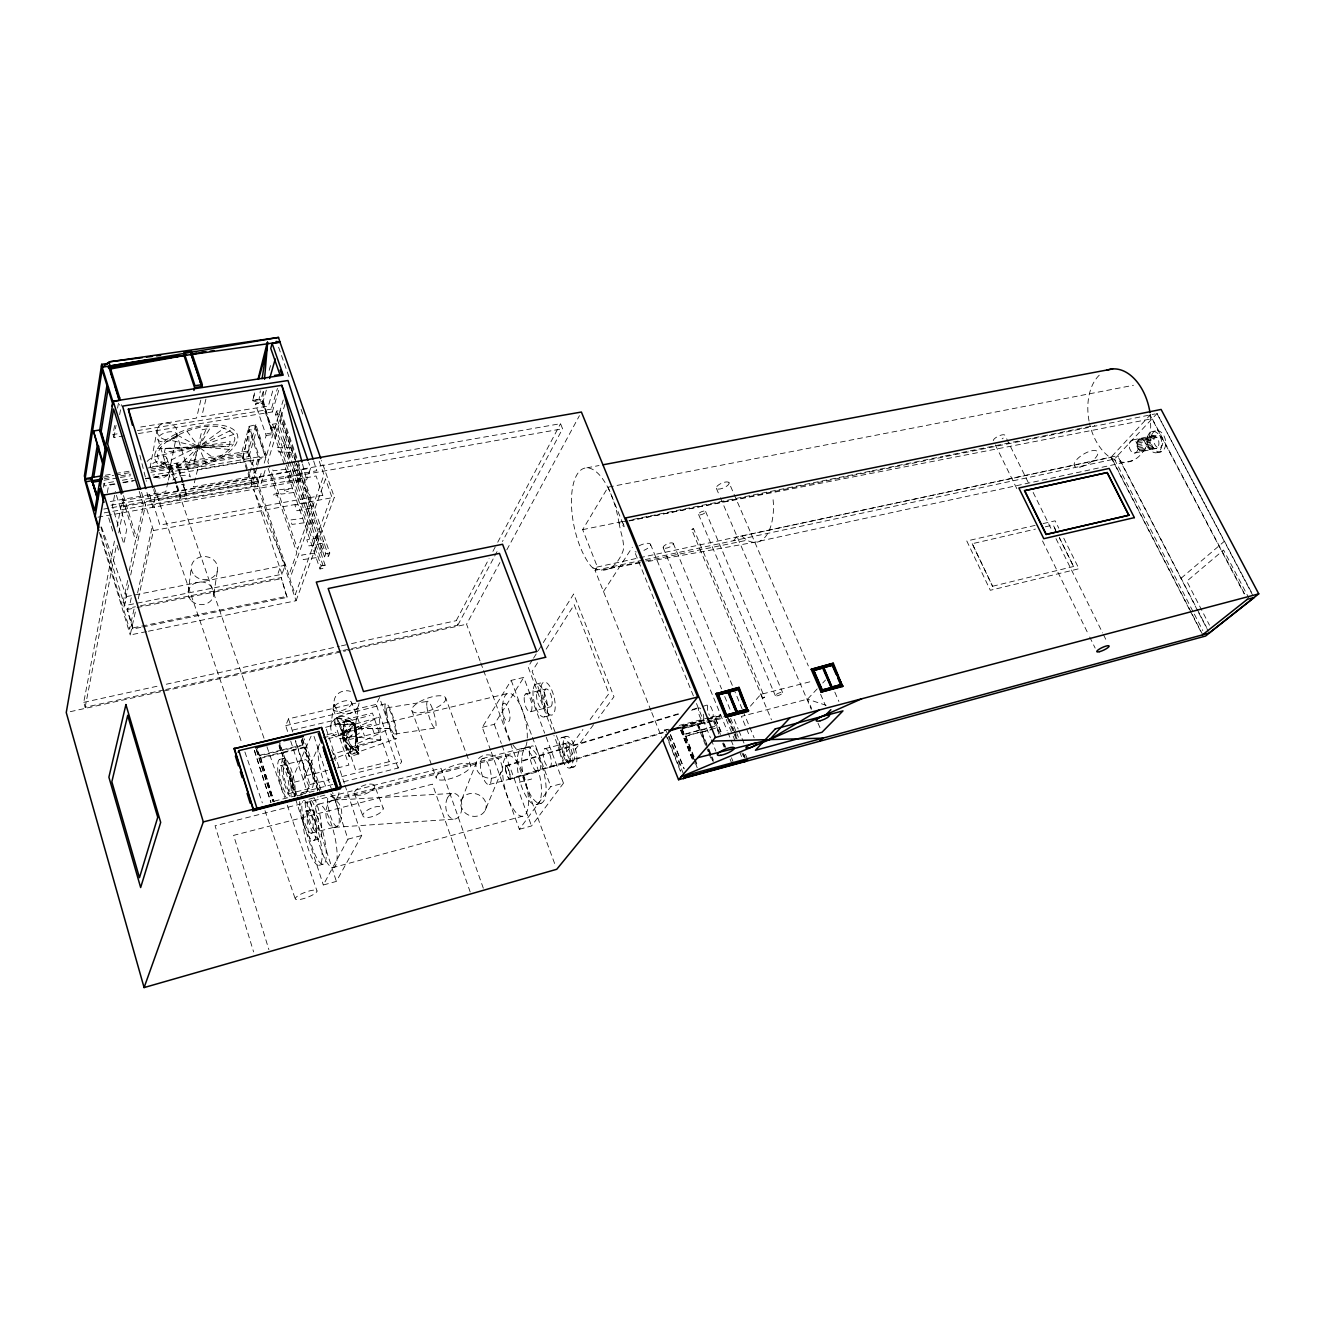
<?xml version="1.0" encoding="UTF-8"?>
<svg xmlns="http://www.w3.org/2000/svg" width="1325" height="1325" viewBox="0 0 1325 1325"><rect width="100%" height="100%" fill="white"/><g stroke="black" fill="none" stroke-linecap="round" stroke-linejoin="round"><path stroke-width="0.75" stroke-dasharray="5 3.75" d="M762.687 698.159L691.716 529.636L692.495 528.907L693.604 528.824L764.575 697.265L762.687 698.159L764.575 697.265M258.392 461.68L259.12 459.245L265.894 457.523L256.586 430.045L249.199 429.847L242.872 458.185L249.05 456.214L248.752 427.478M389.732 728.634L356.243 728.601L355.183 744.683L389.732 728.634L356.243 728.601L355.199 724.096L353.046 722.34L336.003 717.024L386.353 703.558M263.46 391.538L262.416 403.843L252.628 400.713L254.582 392.929M188.133 592.59L191.313 567.332M330.753 726.829L334.066 701.339M333.95 706.772L334.264 704.337M266.325 390.179L262.416 403.843L259.12 398.957L260.329 390.858M1136.784 443.328L1139.301 438.641L1143.773 440.215A6.625 4.356 78 0 1 1144.187 450.55C1139.964 453.647 1136.254 447.105 1136.784 443.328L1149.967 440.546L1152.502 435.859L1156.99 437.432A6.592 4.389 78 0 1 1157.387 447.734C1153.181 450.831 1149.421 444.339 1149.967 440.546M213.855 593.931L217.681 568.806M355.001 728.336A12.157 11.213 1.3 0 0 337.444 717.57A12.157 11.213 1.3 0 0 336.169 736.932A12.157 11.213 1.3 0 0 355.001 728.336L359.025 702.946M346.786 724.328L343.39 725.139L350.926 747.25L349.27 756.724L345.179 741.122L353.046 722.34L358.86 753.908L341.817 734.828L343.39 725.139L353.046 722.34L355.199 724.096L358.86 753.908L349.27 756.724L341.817 734.828L353.046 722.34L337.063 718.017A18.567 2.932 74.3 0 0 335.308 724.56L355.199 724.096L379.497 717.073L380.441 740.112L333.088 754.008M103.333 487.335L104.012 483.377L114.182 481.638M124.103 435.859L113.95 437.498L113.039 434.534L114.795 424.364M117.594 408.1L118.654 402.005L119.598 405.036M113.95 437.498L116.07 425.325M119.647 414.708L121.42 404.638M107.325 492.602L108.7 484.801L114.795 483.757M114.563 495.202L112.459 506.713L123.805 543.995L126.786 529.023L115.258 491.376M163.72 689.961L85.164 707.285L83.74 702.333L114.414 541.064M117.097 526.952L122.082 500.751L560.525 423.669L562.578 428.77L502.457 541.494M157.393 428.704L150.139 467.145A9.838 8.215 10.3 0 1 163.72 462.508A9.838 8.215 10.3 0 1 167.629 474.93A9.838 8.215 10.3 0 1 152.706 475.261M85.164 707.285L116.434 545.039M118.77 532.865L123.854 506.498L122.082 500.751M169.053 472.379L176.904 434.186A10.153 8.381 11.2 0 0 164.449 423.188A10.153 8.381 11.2 0 0 160.06 437.051A10.153 8.381 11.2 0 0 176.904 434.186M129.254 570.678L135.548 540.517L121.85 495.914M127.68 580.466L122.331 606.038L100.534 533.478M128.591 584.987L123.507 609.02L129.585 629.209L134.471 607.082M130.695 574.967L145.485 504.891M281.977 574.272L253.588 489.389L285.123 565.262L281.977 574.272L124.55 605.674L126.471 596.598L100.717 524.932M140.881 627.354L132.864 628.994L127.018 609.583L127.266 608.39L135.382 606.767M130.198 602.709L131.291 597.641M165.228 448.546L164.366 452.487L230.268 441.507L228.943 446.459L165.228 448.546L233.316 444.107L234.923 438.939L233.929 434.302C216.074 418.236 187.289 429.118 169.087 439.9A39.965 18.202 -16.3 0 0 157.543 455.949L158.901 460.537L162.793 464.164L168.938 466.648L176.871 467.791A39.965 18.202 -16.3 0 0 205.789 463.17C216.24 459.146 227.088 453.846 233.316 444.107M153.601 489.554L155.439 495.434L152.888 507.21L148.88 491.211M137.585 593.004L152.243 526.605M146.396 631.628L130.214 634.973L136.028 608.854M138.264 598.817L153.468 530.547L141.212 491.194M242.872 458.185L249.199 429.847L259.12 459.245M132.864 628.994L127.266 608.39M167.944 482.085L165.757 491.79L109.611 501.645M168.374 480.147L169.699 474.333L145.303 478.524M200.804 400.1L196.547 418.087L137.27 427.561M179.538 499.459L180.101 497.107L176.358 485.381M205.922 399.14L201.682 416.712L268.346 406.063L273.43 388.606M193.781 463.899L202.129 429.681L209.913 428.422L187.637 464.694L193.781 463.899L198.634 446.773L207.23 426.617M180.101 497.107L186.792 495.914L183.943 484.188M263.112 391.67L260.909 399.405L252.628 400.713L254.814 392.846M266.408 455.866L255.824 424.696L249.067 426.385L241.846 452.107L247.775 469.878M250.955 486.755L251.651 484.42L242.376 456.678L242.823 455.055L151.216 470.657M269.157 370.354L271.36 362.603M255.824 424.696L247.841 452.637L149.94 469.249M249.05 456.214L256.586 430.045M138.313 433.573L272.321 411.959L271.343 409.11L277.438 388.407M257.1 467.162L252.462 482.764L251.651 480.362L253.969 472.545M256.272 464.727L258.59 456.91L152.822 475.013M272.321 411.959L278.995 389.418M265.398 438.045L266.159 435.527L255.443 404.125L262.648 401.309L319.987 568.972L323.946 568.177L325.105 565.129L276.445 423.586L272.553 424.215L271.559 427.561L275.434 426.932L276.445 423.586M257.679 465.207L259.418 459.344L258.59 456.91M275.55 414.477L276.561 411.065L280.486 410.419L329.776 553.005L328.567 556.136L324.575 556.914L275.55 414.477L279.459 413.847L280.486 410.419M148.417 631.213L296.055 600.738L257.431 485.596L261.969 470.524M264.222 463.104L283.268 399.968M285.024 404.059L281.43 415.901L297.413 462.177M265.083 470.425L259.683 488.163L288.9 575.166L296.833 552.84L268.197 468.388M283.368 443.709L286.415 433.971M284.246 446.243L287.293 436.521M287.823 456.645L290.904 446.989M288.701 459.195L291.782 449.556M292.543 470.375L294.415 464.628M293.421 472.942L296.568 463.386L328.567 556.136M296.833 482.88L300.013 473.389M297.727 485.463L300.908 475.99M97.934 517.181L306.655 479.766L310.63 468.139L308.609 462.359M301.62 496.809L304.849 487.385M302.514 499.392L305.744 490.002M278.118 573.261L279.857 568.226M142.868 626.94L287.028 597.376L281.215 577.567L137.403 606.37M306.439 510.821L309.719 501.496M307.334 513.438L310.613 504.129M311.077 524.269L314.389 515.027M311.971 526.903L315.3 517.678M287.028 597.376L281.215 577.567M315.731 537.817L319.093 528.658M316.625 540.451L320.004 531.308M296.055 600.738L334.364 497.289L321.462 460.487M319.954 550.107L323.35 541.014M356.243 728.601A22.144 6.393 84.5 0 1 355.812 749.056L354.686 752.103L358.86 753.842L345.179 741.122A18.567 2.932 74.3 0 0 338.355 720.187L337.063 718.017M320.865 552.757L324.277 543.697M319.987 568.972L321.147 565.908L272.553 424.215M324.575 556.914L325.768 553.8L276.561 411.065M279.26 744.998L280.635 750.894L259.418 756.012L257.497 748.327M260.462 757.618L274.01 801.84L260.462 757.618L281.695 752.501L295.657 795.762L281.695 752.501M461.878 799.24L477.083 760.732M287.591 731.483L285.703 725.669L288.486 718.862L355.763 703.144M301.52 739.665L302.878 745.544L281.877 750.596L279.972 742.977M302.348 794.702L296.601 796.159L282.954 752.202L303.972 747.134L318.05 790.114M485.149 810.42A12.919 11.296 20.3 0 0 472.114 793.36A12.919 11.296 20.3 0 0 463.203 810.817A12.919 11.296 20.3 0 0 485.149 810.42L501.082 772.26A13.333 11.461 20.6 0 0 487.583 754.836A13.333 11.461 20.6 0 0 478.507 772.541A13.333 11.461 20.6 0 0 501.082 772.26M350.926 747.25L345.179 741.122L353.129 722.556L338.355 720.187L345.179 741.122A22.144 6.393 84.5 0 0 354.686 752.103L345.179 741.122L343.39 725.139M317.702 790.826L303.972 747.134M294.862 796.855L290.44 783.141L311.077 736.187M319.64 743.954L303.342 779.928L290.44 783.141M332.707 784.499L306.953 790.975L309.918 784.549L295.475 740.311M320.882 789.816L304.038 738.472M398.08 768.053L376.151 704.403L379.513 697.596L401.624 761.61L398.08 768.053L342.612 781.998M343.026 650.442L457.854 625.135L456.214 620.68L489.057 558.653M492.917 551.349L496.776 544.062M497.736 542.24L560.525 423.669M457.854 625.135L493.728 557.858M494.689 556.053L498.581 548.765M344.98 785.261L361.725 835.512L336.368 881.407L323.3 885.001L347.978 839.156L332.592 792.565M480.047 660.893L466.566 624.224L499.922 562.562M506.796 549.875L579.423 415.669M650.973 710.598L595.058 570.363L597.31 566.769L582.669 529.636L608.076 487.169L1133.438 385.277M490.614 750.265L482.267 727.293L511.202 680.371L523.756 677.406L544.691 733.189M532.451 659.933L528.112 666.872L553.237 733.503M533.544 658.194L542.223 644.298M543.3 642.575L573.692 593.964L613.972 696.735L598.353 718.067M482.267 727.293L494.308 724.328L523.756 677.406M537.536 662.798L532.137 671.328L563.97 755.631L582.917 729.495M546.165 649.134L574.222 604.73L608.97 693.555L588.83 721.33M603.504 591.53L632.34 547.258M593.55 724.626L564.732 763.978L553.949 735.408M491.31 752.169L519.35 829.301L550.786 786.57L563.473 783.191L545.42 735.11M733.669 540.666L736.269 537.105L1110.565 457.456M519.35 829.301L531.524 825.972L563.473 783.191M682.16 729.164L684.379 734.646L682.16 729.164L697.927 724.576L700.147 730.058L684.379 734.646M693.621 757.569L685.638 735.922L700.908 731.913L705.562 743.342M698.308 724.957L700.544 730.423L698.308 724.957L705.877 722.986M685.124 736.518L700.908 731.913M707.484 747.515L701.289 732.294L716.957 727.723L718.763 734M714.639 719.061L713.943 719.872L719.276 733.404M707.765 722.506L713.96 720.419M720.436 734.431L714.291 719.458L715.947 718.713M709.985 727.955L716.196 725.868M750.43 706.126L760.765 694.399L812.391 681.166M1251.297 592.043L1157.007 413.533L1117.538 455.717L1197.85 611.123M817.21 688.868L807.521 699.169L741.387 716.394L749.983 737.098M822.742 682.988L825.508 680.04M972.235 543.714L992.558 586.263L972.235 543.714L1035.454 529.089M645.275 559.597L1114.375 459.096L1117.803 455.668L1196.227 607.43M1055.876 530.431L1053.193 525.015L1055.71 530.58M176.871 467.791L198.634 446.773L224.455 427.859M1059.453 537.635L1073.581 566.603L1059.288 537.784M1181.138 578.213L1224.449 541.229M328.186 738.803L341.817 734.828L355.199 724.096L358.777 753.693L355.812 749.056M264.387 454.193L265.58 453.432M230.384 430.526L162.793 464.164M338.455 735.64L379.497 717.073M330.223 760.418L351.837 751.54M233.929 434.302L198.634 446.773L157.543 455.949M353.228 753.793L396.192 738.688M509.877 779.332L663.179 732.824M682.839 726.862L712.32 717.935M509.512 778.785A6.642 1.507 73.8 0 0 508.469 769.543A6.642 1.507 73.8 0 0 505.57 768.898A6.642 1.507 73.8 0 0 509.512 778.785L665.2 731.582M682.938 726.216L702.648 720.237M505.786 765.602L680.719 713.016M692.511 709.471L700.378 707.103M702.333 706.507L708.229 704.734M506.183 766.032L679.742 713.827M691.567 710.283L699.467 707.898M326.877 734.895L335.937 732.278M325.536 727.342L348.906 720.618M623.429 523.739L624.207 526.77L618.874 522.514A54.375 22.392 78.5 0 0 577.253 474.184A54.375 22.392 78.5 0 0 591.331 566.537L592.904 567.994L637.59 558.173M252.628 400.713L259.12 398.957M332.774 867.66A32.578 8.53 76.5 0 0 330.124 820.539A32.578 8.53 76.5 0 0 314.737 819.546A32.578 8.53 76.5 0 0 332.774 867.66L522.199 816.299A31.121 10.865 76 0 0 521.835 770.686A31.121 10.865 76 0 0 502.589 770.984A31.121 10.865 76 0 0 522.199 816.299M536.542 804.507L541.147 803.265M319.209 865.258L323.333 864.148M347.978 839.156L361.725 835.512M701.289 732.294L712.651 729.313M569.998 767.97L574.04 766.893M519.35 782.23L531.673 779.001M313.859 840.332L319.292 838.891M335.308 724.56L369.923 715.55M549.693 767.308L572.88 761.262M489.223 784.499L538.43 771.647M684.876 734.05L700.147 730.058M701.058 729.81L712.403 726.845M700.544 730.423L708.097 728.452M311.541 833.16L337.494 826.369M679.212 725.404L708.643 717.802M710.598 717.289L720.402 714.755M668.413 729.164L664.487 730.191L666.707 735.739M682.127 725.62L725.239 714.457M668.082 729.578L664.156 730.588L665.481 728.965L667.701 734.514M681.795 726.034L705.298 719.939M707.268 719.425L722.937 715.368M680.056 728.187L704.917 721.744M706.705 721.115L724.858 716.56M682.822 727.955L710.051 720.883M681.646 728.899L706.391 722.39M707.533 722.175L721.479 718.548M336.003 798.346L522.232 750.878M318.729 804.159L508.568 755.697M544.757 748.691L567.945 742.762M305.893 811.066L310.033 810.006M308.874 799.19L318.199 796.822M320.054 796.358L325.652 794.934M561.866 737.462L565.924 736.435M482.432 758.529L531.656 746.008M521.835 748.757L526.456 747.582M302.001 792.665L307.45 791.307M274.308 801.128L295.657 795.762M314.207 791.091L296.916 795.447L282.954 752.202M309.918 784.549L329.859 779.564M341.817 776.582L401.624 761.61M287.674 793.99L311.789 787.928M327.755 770.372L306.622 775.605L294.928 739.731M337.362 767.987L348.889 765.121L333.883 720.353L291.848 730.29M544.525 716.842L552.243 714.937M530.431 711.757L550.587 706.805M992.558 586.263L1073.747 566.454M279.658 759.407L283.616 758.447M280.867 765.602L304.998 759.705M525.694 693.902L545.867 689.05M260.164 758.364L281.38 753.246M282.639 752.948L303.64 747.88M535.847 684.147L543.565 682.292M323.168 737.76L507.409 693.555M259.7 755.267L280.933 750.149M282.192 749.851L303.193 744.799M285.703 725.669L376.151 704.403M1045.309 526.82L1053.193 525.015M1035.057 525.396L966.786 540.981L990.305 590.287L1078.947 568.723L1063.379 537.403M1043.09 523.574L1055.131 520.824L1058.791 528.195M165.741 689.513L341.005 650.89M70.275 711.674L345.858 650.857M347.879 650.409L466.566 624.224M83.74 702.333L158.238 686.002M166.288 684.23L339.432 646.269M341.452 645.838L349.502 644.066M351.523 643.619L456.214 620.68M1157.338 452.57L1161.147 451.742M1132.544 460.653L753.942 542.339L648.107 561.452M1137.86 448.264L1151.044 445.465M1138.738 449.606L1151.905 446.807M1139.782 450.632L1152.965 447.817M639.611 557.742L1117.803 455.668M1140.924 451.262L1157.387 447.734M1134.448 453.1A6.642 4.356 78 0 0 1137.016 443.196A6.642 4.356 78 0 0 1129.397 443.328A6.642 4.356 78 0 0 1134.448 453.1L1159.093 447.833A6.592 4.389 78 0 0 1161.71 437.995A6.592 4.389 78 0 0 1154.025 438.144A6.592 4.389 78 0 0 1159.093 447.833M595.058 570.363L643.271 560.028M1136.867 445.018L1150.034 442.235M1137.231 446.707L1150.398 443.908M1132.759 439.983L1157.437 434.815M1138.324 439.32L1154.787 435.809M1142.73 439.204L1155.947 436.422M1137.546 440.38L1150.729 437.598M1143.773 440.215L1156.99 437.432M1137.032 441.755L1150.216 438.973M1151.557 431.702L1155.383 430.907M133.129 627.835L287.442 596.217M592.904 567.994L600.275 570.28L643.834 561.386M645.855 560.972L747.068 540.219A52.321 25.158 78.6 0 0 773.518 504.908L772.823 496.345M582.669 529.636L623.164 521.404M633.284 519.35L870.161 471.187M872.181 470.773L878.26 469.53M880.28 469.116L943.052 456.363M945.073 455.949L951.151 454.707M953.172 454.293L1024.026 439.883M1026.047 439.469L1032.125 438.244M1034.146 437.83L1094.897 425.474M629.11 520.99L1155.118 413.913M1157.007 413.533L1252.937 595.737M127.018 609.583L135.117 607.96M137.137 607.546L280.801 578.743M321.147 565.908L325.105 565.129M126.471 596.598L285.123 565.262M325.768 553.8L329.776 553.005M322.157 543.333L308.891 545.917L306.804 539.822L320.07 537.271M626.99 520.94L618.874 522.514L621.011 532.352A29.647 9.888 67.4 0 1 623.214 550.422A74.067 35.792 77.5 0 1 600.275 570.28M629.027 520.543L1150.415 419.015L1150.001 414.957L1244.208 593.898M586.859 467.824L599.049 465.539M310.083 508.303L296.866 510.754L294.928 505.107L308.145 502.672M153.468 530.547L334.364 497.289M288.916 489.339L284.792 490.084L284.113 492.155L288.237 491.426M278.051 493.463L273.993 494.192L273.347 496.246L277.389 495.5M609.434 568.442L639.958 562.926M300.228 479.683L287.045 482.035L285.405 477.248L298.572 474.913M111.035 505.173L251.651 480.362M256.818 479.451L257.812 479.286M103.748 509.082L109.809 508.005M111.83 507.657L258.607 481.687L254.003 467.973M123.854 506.498L562.578 428.77M251.651 484.42L258.127 483.261L247.328 451.179M104.261 512.841L257.431 485.596M155.439 495.434L310.63 468.139M122.314 480.246L132.483 478.507M122.927 482.366L135.133 480.263M114.96 484.172L104.791 485.911L104.012 483.377M123.092 482.764L133.262 481.025M145.468 478.921L259.418 459.344M105.288 475.244L113.437 473.87M115.474 473.522L129.734 471.104M148.085 467.99L248.305 451.013L253.373 466.085M103.549 477.132L113.635 475.427M115.639 475.079L131.788 472.329M104.393 478.623L112.526 477.232M120.674 475.841L130.86 474.118M104.112 480.246L118.339 477.828M120.376 477.48L130.546 475.741M150.868 472.28L242.376 456.678M266.656 433.805L272.37 432.844M266.159 435.527L272.884 434.401L260.909 399.405M271.526 430.377L263.609 401.856L255.443 404.125L262.648 401.309L271.526 430.377L272.553 430.211M113.039 434.534L117.097 433.888M137.386 430.625L271.343 409.11M387.049 707.832L427.362 701.405M394.933 734.017L435.461 727.988M314.572 553.171L301.719 555.043L303.243 559.548L316.112 557.659M304.17 522.795L291.997 524.418L290.49 519.98L302.663 518.373M293.802 492.502L281.016 494.126L279.525 489.753L292.312 488.13M285.836 469.265L273.099 470.789L271.608 466.45M334.645 827.33L454.723 819.098M332.972 800.217L452.902 793.41M157.393 448.562L228.943 446.459M290.821 452.421L278.548 451.924L276.958 447.254L289.231 447.784M229.242 449.44L198.634 446.773L169.087 439.9M341.817 734.828L380.441 740.112M826.187 705.331L807.521 699.169L811.529 708.362M177.302 435.031L198.634 446.773L215.014 459.295M741.934 536.178L747.068 540.219M345.179 741.122L358.86 753.908M691.716 529.636L693.604 528.824M186.875 431.023L198.634 446.773L205.789 463.17M1249.276 598.817L1223.571 550.041L1186.786 581.211L1209.493 625.201M1244.473 593.815L1150.249 414.907L1111.195 457.075L1191.44 612.812M1197.171 609.252L1206.611 627.52M1198.794 612.945L1208.234 631.23M1114.375 459.096L1193.394 612.316M1194.338 614.138L1202.802 630.567M1192.384 614.651L1202.769 634.808M1110.93 457.125L1189.287 609.218M1190.231 611.057L1200.616 631.213M1006.669 438.807L1028.597 483.178M1033.152 492.42L1051.437 529.387M1055.992 538.629L1102.599 632.903M1103.51 634.758L1107.153 642.145M995.307 444.869L1017.087 489.207M1042.51 540.931L1088.802 635.155M1089.697 637.01L1095.146 648.091M817.972 723.086L820.374 728.601M834.816 692.114L838.891 701.488M729.081 482.78A6.94 2.534 -23.4 0 1 720.32 488.908A6.94 2.534 -23.4 0 1 718.697 484.834A6.94 2.534 -23.4 0 1 729.081 482.78L808.349 665.962M820.606 694.3L825.508 705.629M716.328 488.263L719.574 495.815M720.386 497.703L811.331 709.422M705.596 511.467L782.628 692.577M698.573 514.481L775.34 695.691M760.765 694.399L771.465 719.806M673.266 543.416L732.725 686.35M733.52 688.255L742.248 709.223M743.043 711.128L754.14 737.81M663.179 547.738L721.562 688.868M724.709 696.503L730.241 709.852M734.183 719.392L738.124 728.916M738.919 730.837L741.288 736.551M742.066 738.456L744.435 744.186M730.605 718.398L736.071 731.615M736.866 733.503L738.423 737.28M745.462 754.289L747.813 759.97M729.545 719.608L733.454 729.048M734.232 730.936L737.346 738.489M743.607 753.594L745.163 757.37M728.419 718.133L736.998 738.886M743.242 753.991L744.799 757.751M727.442 717.918L737.28 741.752M741.834 752.749L743.805 756.906M726.216 719.376L732.377 734.265M733.139 736.137L735.441 741.718M740.062 752.898L741.602 756.608M650.459 544.227L727.16 730.704M727.938 732.609L730.29 738.323M731.069 740.211L733.421 745.925M715.765 718.928L721.827 733.636M715.599 719.127L721.645 733.835M731.466 757.751L732.973 761.428M724.278 743.789L725.818 747.532M723.168 742.878L724.725 746.671M730.075 759.142L732.377 764.757M713.43 721.032L715.666 726.464M722.638 743.474L724.195 747.267M693.389 695.89L634.393 551.117A8.745 3.081 -22.3 0 1 634.261 550.306M696.486 703.525L710.465 737.81M711.243 739.714L715.898 751.142M608.076 487.169L624.207 526.77M701.803 731.682L708.014 746.919M708.792 748.824L713.43 760.235M708.262 749.42L710.581 755.118M711.359 757.022L714.457 764.641M708.66 750.96L712.535 760.484M697.414 725.189L699.633 730.655M700.395 732.526L708.13 751.557M708.908 753.461L712.005 761.08M685.638 735.922L694.134 756.973M694.913 758.877L697.993 766.529M694.383 759.473L697.48 767.125M681.961 729.942L694.929 762.074M695.691 763.962L697.215 767.755M681.63 730.34L694.582 762.471M680.802 730.058L692.048 757.95M680.636 730.257L694.118 763.73M670.566 734.679L684.247 768.848M670.367 734.828L683.832 768.417M669.241 736.303L682.127 768.533M668.446 736.369L684.015 775.291M667.452 737.594L680.785 770.902M665.647 734.298L680.437 771.299M651.751 712.519L661.705 737.478M351.672 702.648A9.805 4.207 -21.2 0 1 338.687 711.161A9.805 4.207 -21.2 0 1 336.997 704.022A9.805 4.207 -21.2 0 1 351.672 702.648L361.791 728.949A9.871 4.107 -21.3 0 1 348.707 737.478A9.871 4.107 -21.3 0 1 347.084 730.473A9.871 4.107 -21.3 0 1 361.791 728.949M374.693 785.94A10.832 4.24 -21.6 0 1 360.317 795.166A10.832 4.24 -21.6 0 1 358.628 787.944A10.832 4.24 -21.6 0 1 374.693 785.94L383.19 808.184A10.882 4.157 -21.7 0 1 368.714 817.409A10.882 4.157 -21.7 0 1 367.108 810.32A10.882 4.157 -21.7 0 1 383.19 808.184M333.237 709.273L343.258 735.69M354.404 793.46L362.818 815.803M511.202 680.371L531.706 735.408M532.418 737.296L550.786 786.57M445.763 698.242A18.053 6.178 -20.5 0 1 421.632 712.585A18.053 6.178 -20.5 0 1 418.965 702.167A18.053 6.178 -20.5 0 1 445.763 698.242L465.688 751.971M466.4 753.892L470.673 765.419A18.318 5.664 -20.8 0 1 446.061 779.647A18.318 5.664 -20.8 0 1 443.726 770.04A18.318 5.664 -20.8 0 1 470.673 765.419M480.76 662.815L482.896 668.612M483.608 670.533L509.877 741.934M510.589 743.855L555.324 865.424M494.308 724.328L501.33 743.507M502.026 745.428L531.524 825.972M411.827 710.531L436.322 778.09M483.31 888.197L441.01 768.318L215.064 825.74L253.605 951.897M470.193 891.973L432.447 784.168L233.631 835.363L268.892 949.661M301.073 409.293L303.094 415.073M319.275 461.299L323.996 474.781L312.733 506.531L298.075 464.114M278.614 347.249L289.016 376.946M166.817 458.268L175.612 483.608M176.291 485.563L264.255 738.969M266.954 746.753L284.544 797.435M287.26 805.236L317.023 891.013A11.61 2.766 -20.5 0 1 300.825 899.294A11.61 2.766 -20.5 0 1 300.493 894.342A11.61 2.766 -20.5 0 1 317.023 891.013M279.459 413.847L295.674 460.802M295.757 461.746L280.917 418.733L267.832 461.663L269.82 467.493M296.419 463.7L311.938 508.668L297.562 549.246L270.482 469.447M275.434 426.932L286.73 459.825M287.393 461.763L323.946 568.177M374.197 733.553L371.083 724.427L361.344 726.746L364.458 735.905M154.313 487.633L242.21 744.12M244.893 751.938L262.333 802.851M265.017 810.685L295.21 898.781M254.648 425.457L265.215 456.628L259.601 457.589L249.067 426.385M248.404 471.717L252.114 482.83M326.314 729.197L344.334 783.323M314.025 736.319L331.946 790.628M302.464 738.456L320.368 793.062M302.249 738.952L318.861 789.65M301.206 740.41L302.878 745.544M288.486 718.862L292.924 732.51M290.738 741.172L306.953 790.975M310.149 800.797L336.368 881.407M279.658 743.723L281.877 750.596M278.962 745.743L280.635 750.894M295.492 798.809L323.3 885.001M176.738 434.617A9.755 4.505 -15.7 0 1 162.76 441.854A9.755 4.505 -15.7 0 1 162.329 433.904A9.755 4.505 -15.7 0 1 176.738 434.617L190.121 476.122M313.661 460.967L316.791 470.773L149.145 500.403L146.379 490.581M183.33 482.267L177.169 463.071L182.419 482.25M183.049 484.205L186.792 495.914M176.159 463.237L182.303 482.449M182.916 484.37L186.163 494.507M176.738 483.757L170.494 464.197L175.728 483.426M177.351 485.728L180.482 495.5M257.762 750.811L259.418 756.012M157.808 439.006L171.074 480.693M256.47 749.37L272.867 800.946M256.272 749.867L272.668 801.426M254.433 750.331L270.979 802.403M254.334 750.579L270.88 802.635M139.191 491.327L143.448 505.04L136.541 538.049L123.308 494.97M108.733 517.942L112.873 531.623M117.031 545.287L119.399 553.105M100.899 527.002L124.55 605.674M99.425 532.402L130.214 634.973M302.514 464.032L306.655 479.766M139.87 455.187L146.379 481.207M1150.233 414.427L1150.713 426.799A47.22 30.74 79 0 1 1116.511 460.835L1108.578 456.33A47.22 30.74 79 0 1 1089.432 423.006M1089.034 421.019A47.22 30.74 79 0 1 1100.694 373.898M638.832 545.95A8.745 3.081 -22.3 0 1 650.178 543.896A8.745 3.081 -22.3 0 1 643.95 550.355M636.248 551.995A8.745 3.081 -22.3 0 1 635.072 551.697M707.732 710.432A6.907 2.252 73.3 0 1 709.322 705.016A6.907 2.252 73.3 0 1 713.181 714.44A6.907 2.252 73.3 0 1 710.233 716.56M709.488 715.334A6.907 2.252 73.3 0 1 708.776 713.827M703.244 714.225A6.41 2.07 73.3 0 1 702.25 720.121A6.41 2.07 73.3 0 1 698.457 711.823A6.41 2.07 73.3 0 1 700.776 708.792M993.27 440.662A6.459 2.12 -26 0 1 998.073 436.306A6.459 2.12 -26 0 1 1004.681 434.981A6.459 2.12 -26 0 1 1002.147 438.873M183.893 483.973A9.838 4.356 -16.1 0 1 181.442 484.718M172.813 480.047A9.838 4.356 -16.1 0 1 182.221 475.576A9.838 4.356 -16.1 0 1 190.353 476.934M147.158 461.415A10.699 4.72 -17.1 0 1 161.633 455.684A10.699 4.72 -17.1 0 1 165.029 461.912A10.699 4.72 -17.1 0 1 149.973 466.549M526.952 741.752A29.647 10.567 76.6 0 1 513.073 745.048M509.993 739.747A29.647 10.567 76.6 0 1 503.235 700.809A29.647 10.567 76.6 0 1 517.86 700.859A29.647 10.567 76.6 0 1 527.168 739.797M338.985 792.714A31.005 8.397 77 0 1 331.101 795.878M325.569 786.122A31.005 8.397 77 0 1 318.331 744.186M331.631 749.967A31.005 8.397 77 0 1 333.618 755.084M334.231 756.923A31.005 8.397 77 0 1 335.407 760.732M330.587 794.039A16.712 4.472 76.7 0 1 339.2 817.873A16.712 4.472 76.7 0 1 332.409 821.003A16.712 4.472 76.7 0 1 328.451 795.033M311.425 800.433A16.794 4.339 76.7 0 1 318.679 825.624A16.794 4.339 76.7 0 1 311.524 825.193A16.794 4.339 76.7 0 1 307.98 800.217M290.026 796.491A20.521 5.168 77 0 1 281.596 766.777A20.521 5.168 77 0 1 289.165 764.31A20.521 5.168 77 0 1 294.962 794.884M286.084 797.468A20.554 5.151 77 0 1 277.67 767.738A20.554 5.151 77 0 1 285.19 765.287A20.554 5.151 77 0 1 291.003 795.878M314.091 797.65A24.546 6.36 76.7 0 1 321.793 830.99A24.546 6.36 76.7 0 1 313.263 833.392A24.546 6.36 76.7 0 1 305.065 800.184M306.141 792.83A24.546 6.36 76.7 0 1 309.172 791.373M310.05 802.205A24.579 6.294 76.7 0 1 316.228 834.402A24.579 6.294 76.7 0 1 307.367 833.856A24.579 6.294 76.7 0 1 299.665 801.559M300.709 794.205A24.579 6.294 76.7 0 1 303.707 792.747M303.442 800.565A16.811 4.306 76.7 0 1 312.849 822.03A16.811 4.306 76.7 0 1 307.102 828.754A16.811 4.306 76.7 0 1 302.547 801.608M358.413 705.894A12.505 11.478 2.4 0 1 342.579 713.032A12.505 11.478 2.4 0 1 334.678 698.457A12.505 11.478 2.4 0 1 350.529 691.335M197.624 469.464L193.301 486.871L248.504 477.199L253.572 459.858L197.624 469.464M325.503 478.938L289.844 578.743L295.227 594.759L331.498 496.063L325.503 478.938M389.219 761.676L355.58 770.073L348.077 747.747L381.633 739.565L389.219 761.676M379.082 732.361L349.717 739.466L343.175 720.022L372.457 713.082L379.082 732.361M322.803 495.285L159.911 525.064L153.601 504.924L316.095 475.99L322.803 495.285M776.715 695.907A3.958 1.043 -22.9 0 0 782.611 692.876A3.958 1.043 -22.9 0 0 777.626 693.621A3.958 1.043 -22.9 0 0 776.715 695.907M699.997 514.912A3.809 1.358 -23 0 0 705.612 511.848A3.809 1.358 -23 0 0 700.627 512.162A3.809 1.358 -23 0 0 699.997 514.912M665.283 548.302A5.482 1.921 -22.5 0 0 673.332 543.946A5.482 1.921 -22.5 0 0 666.061 544.492A5.482 1.921 -22.5 0 0 665.283 548.302M505.322 768.053A7.172 1.623 73.8 0 0 509.413 779.266A7.172 1.623 73.8 0 0 508.767 770.073A7.172 1.623 73.8 0 0 505.322 768.053M1080.19 467.013A13.598 5.317 -31.4 0 0 1097.928 452.935A13.598 5.317 -31.4 0 0 1079.842 456.711A13.598 5.317 -31.4 0 0 1080.19 467.013M1147.632 436.438A10.848 7.205 78 0 0 1155.466 452.835A10.848 7.205 78 0 0 1160.336 437.101A10.848 7.205 78 0 0 1147.632 436.438M1151.442 435.643A10.832 7.221 78 0 0 1159.276 452.007A10.832 7.221 78 0 0 1164.178 436.289A10.832 7.221 78 0 0 1151.442 435.643M179.786 469.398A43.013 19.593 -16.3 0 0 237.556 435.296A43.013 19.593 -16.3 0 0 171.256 436.554A43.013 19.593 -16.3 0 0 179.786 469.398M191.562 600.871A12.886 11.345 4.4 0 0 213.308 596.846A12.886 11.345 4.4 0 0 198.121 582.172A12.886 11.345 4.4 0 0 191.562 600.871M194.841 575.779A13.217 11.561 5.3 0 0 217.118 571.771A13.217 11.561 5.3 0 0 201.532 556.765A13.217 11.561 5.3 0 0 194.841 575.779M529.503 750.911A13.267 4.787 76.1 0 0 537.155 771.647A13.267 4.787 76.1 0 0 538.563 753.908A13.267 4.787 76.1 0 0 529.503 750.911M386.768 712.966A13.73 2.518 74.3 0 0 394.27 734.05A13.73 2.518 74.3 0 0 391.985 715.699A13.73 2.518 74.3 0 0 386.768 712.966M426.898 706.656A13.962 2.816 74.2 0 0 434.699 728.038A13.962 2.816 74.2 0 0 432.662 709.355A13.962 2.816 74.2 0 0 426.898 706.656M385.244 710.929A18.384 3.362 74.3 0 0 395.33 738.853A18.384 3.362 74.3 0 0 392.051 713.86A18.384 3.362 74.3 0 0 385.244 710.929M343.523 728.502A15.751 6.642 87.5 0 0 350.148 752.087A15.751 6.642 87.5 0 0 355.034 728.468A15.751 6.642 87.5 0 0 343.523 728.502M303.491 764.74A14.525 3.793 77 0 0 310.746 787.779A14.525 3.793 77 0 0 311.011 768.914A14.525 3.793 77 0 0 303.491 764.74M307.234 819.314A27.891 7.188 76.6 0 0 321.329 863.751A27.891 7.188 76.6 0 0 321.743 828.075A27.891 7.188 76.6 0 0 307.234 819.314M543.151 752.269A9.639 3.528 76.1 0 0 548.749 767.308A9.639 3.528 76.1 0 0 549.809 754.405A9.639 3.528 76.1 0 0 543.151 752.269M562.247 747.366A9.59 3.594 76 0 0 567.862 762.322A9.59 3.594 76 0 0 569.021 749.47A9.59 3.594 76 0 0 562.247 747.366M559.167 743.308A15.784 5.913 76 0 0 568.408 767.953A15.784 5.913 76 0 0 570.33 746.836A15.784 5.913 76 0 0 559.167 743.308M563.208 742.282A15.784 5.946 76 0 0 572.45 766.893A15.784 5.946 76 0 0 574.404 745.776A15.784 5.946 76 0 0 563.208 742.282M566.288 746.339A9.59 3.611 76 0 0 571.92 761.262A9.59 3.611 76 0 0 573.096 748.41A9.59 3.611 76 0 0 566.288 746.339M502.158 706.97A9.54 3.362 76.7 0 0 507.574 721.744A9.54 3.362 76.7 0 0 508.452 708.759A9.54 3.362 76.7 0 0 502.158 706.97M283.384 769.659A14.592 3.677 77 0 0 290.606 792.83A14.592 3.677 77 0 0 290.722 773.916A14.592 3.677 77 0 0 283.384 769.659M279.459 770.62A14.608 3.66 77 0 0 286.664 793.824A14.608 3.66 77 0 0 286.763 774.91A14.608 3.66 77 0 0 279.459 770.62M327.689 804.838A13.598 7.95 88.4 0 0 332.558 827.115A13.598 7.95 88.4 0 0 341.287 809.36A13.598 7.95 88.4 0 0 327.689 804.838M447.552 797.816A12.886 8.082 87.9 0 0 452.603 818.9A12.886 8.082 87.9 0 0 461.382 802.039A12.886 8.082 87.9 0 0 447.552 797.816M480.445 763.448A13.432 4.538 76.3 0 0 487.998 784.466A13.432 4.538 76.3 0 0 489.124 766.595A13.432 4.538 76.3 0 0 480.445 763.448M524.203 697.497A9.258 3.379 76.7 0 0 529.536 711.823A9.258 3.379 76.7 0 0 530.48 699.169A9.258 3.379 76.7 0 0 524.203 697.497M517.28 759.076A28.852 10.269 76 0 0 533.76 804.374A28.852 10.269 76 0 0 536.907 766.297A28.852 10.269 76 0 0 517.28 759.076M536.625 694.499A9.225 3.412 76.7 0 0 541.975 708.759A9.225 3.412 76.7 0 0 542.968 696.138A9.225 3.412 76.7 0 0 536.625 694.499M533.064 690.689A16.96 6.261 76.7 0 0 542.886 716.941A16.96 6.261 76.7 0 0 544.757 693.803A16.96 6.261 76.7 0 0 533.064 690.689M540.749 688.834A16.927 6.31 76.7 0 0 550.587 715.036A16.927 6.31 76.7 0 0 552.508 691.915A16.927 6.31 76.7 0 0 540.749 688.834M544.327 692.627A9.209 3.445 76.7 0 0 549.693 706.871A9.209 3.445 76.7 0 0 550.72 694.25A9.209 3.445 76.7 0 0 544.327 692.627M521.851 757.9A28.819 10.318 76 0 0 538.348 803.132A28.819 10.318 76 0 0 541.561 765.088A28.819 10.318 76 0 0 521.851 757.9M303.127 820.374A27.908 7.138 76.6 0 0 317.205 864.861A27.908 7.138 76.6 0 0 317.553 829.168A27.908 7.138 76.6 0 0 303.127 820.374"/><path stroke-width="1.5" d="M264.52 379.248L267.65 342.363M262.118 378.735L267.534 342.33M110.704 372.888L111.366 368.814L109.23 363.232L101.661 364.325L84.369 476.072L94.771 510.672L113.205 401.177L283.219 375.141L272.155 343.44L280.039 342.297L278.515 337.428L109.561 361.791L102.522 367.075L84.883 480.296L98.828 530.431M148.516 359.737L102.174 367.224L101.876 369.178L112.509 403.363L112.029 406.195M106.447 448.811L100.634 429.847L93.429 430.989L102.605 463.767M85.81 483.377L86.059 481.737L102.356 478.971M109.428 368.085L109.743 366.114L120.426 400.283M97.371 444.769L91.822 479.12L91.028 477.662L97.553 499.277M99.64 430.642L107.143 384.167M100.634 429.847L104.493 445.15M93.777 476.801L98.762 446.243M101.081 431.983L108.385 387.148M104.112 494.987L66.25 712.552L144.094 987.572L556.748 869.283L697.728 697.016L581.393 412.042L104.112 494.987L203.321 821.914L144.094 987.572M193.93 390.444L194.576 387.629L183.562 354.206M194.576 387.629L201.88 386.519L202.327 384.614L191.264 351.208M258.011 379.281L267.335 342.264M258.64 379.082L266.838 349.585M272.155 343.44L270.764 348.392L280.105 375.207M269.687 378.47L275.269 358.959M282.142 372.441L281.579 374.329L274.54 375.406M321.511 727.475L341.022 787.431L253.207 809.625L234.078 748.691L321.511 727.475L341.27 786.951L340.31 788.855L336.914 789.717L337.858 787.812L319.176 731.466L238.815 750.612L238.169 752.352M255.659 747.963L279.84 741.735M234.26 748.194L253.39 809.144L252.628 811.033L256.156 810.138L256.951 808.25L238.815 750.612M274.093 804.772L256.354 809.674M318.282 733.47L321.644 743.027M320.368 793.062L337.146 789.236M715.914 693.803L739.068 687.41L748.227 711.392L725.587 717.272L715.914 693.803L739.068 687.41M738.505 688.072L747.582 710.101L739.002 688.685L717.421 694.615L726.729 692.263M718.548 694.747L728.22 692.296L718.548 694.747L726.58 715.069L736.518 712.287L726.812 714.804M728.568 691.534L737.362 712.751L728.568 691.534L717.703 694.283L726.481 715.566L747.83 709.819M738.671 689.431L728.816 692.147L739.002 688.685M737.909 689.431L738.472 688.768L747.283 709.918M726.199 715.898L717.984 693.952M725.587 717.272L748.807 710.747M662.467 739.4L678.549 779.729L715.434 737.445L1258.75 593.865L1161.097 409.442L625.748 517.909L715.434 737.445M737.346 711.856L746.985 709.372L737.346 711.856L729.048 691.865M811.182 669.324L833.293 663.229L842.584 686.516L821.053 692.097L811.182 669.324L833.293 663.229M813.533 670.516L822.991 667.916L813.533 670.516L821.964 689.977L831.173 687.576L822.726 668.181M823.802 667.485L832.961 665.167L823.802 667.485L831.984 687.162L823.289 667.187L812.656 670.119L813.268 669.456L821.599 690.772M832.133 665.2L832.746 664.537L841.988 685.24L834.203 687.261M832.994 664.719L841.988 685.24M678.549 779.729L1205.617 636.033L1209.443 632.986L681.183 776.698L769.626 739.582L789.998 717.736M821.053 692.097L843.197 685.87M1024.49 490.714L1107.269 472.561L1128.867 515.293L1046.038 534.455L1024.49 490.714L1107.269 472.561M831.984 687.162L841.425 684.512L832.249 686.897M825.674 715.036L830.874 709.67M819.794 741.222L822.808 738.174L712.237 741.106M1046.038 534.455L1129.049 515.127M106.646 364.524L109.561 361.791L142.272 357.667M1202.504 634.874L1247.355 599.298M1258.75 593.865L1209.178 633.068L1254.179 597.492L1247.09 599.364M697.745 757.701L769.626 739.582L819.314 709.985M769.626 739.582L861.73 698.788M669.075 731.036L680.884 727.458M669.142 730.39L678.996 727.408M686.615 777.228L744.633 761.411M686.946 776.848L745.163 760.832M822.212 690.11L842.236 684.959M832.249 687.758L821.914 690.441L812.954 669.787L833.259 664.438M825.094 689.812L832.001 688.023M735.524 713.479L741.122 712.022M256.255 809.906L337.03 789.485M733.669 690.242L738.77 688.95M253.39 809.144L256.951 808.25M337.858 787.812L341.27 786.951M203.321 821.914L697.728 697.016M256.553 809.194L337.378 788.773M234.078 748.691L319.308 728.452M283.832 740.791L303.408 736.567M603.107 464.777L1112.619 368.946M111.366 368.814L186.543 355.117M190.618 354.371L196.713 353.262M200.771 352.533L204.828 351.788M108.335 367.588L168.904 357.237M172.946 356.541L176.987 355.845M278.515 337.428L110.091 365.982L280.122 342.016L276.031 341.452M85.148 478.656L101.213 475.94M91.905 482.333L100.037 480.942M108.385 367.638L185.649 355.166M191.744 354.189L205.988 351.887M210.046 351.241L214.12 350.578M132.368 425.176L128.359 409.177L281.827 385.31L307.947 460.438M118.438 397.782L119.598 397.599M200.34 382.163L201.466 381.998M281.248 369.89L280.171 370.039L281.066 372.607M185.533 352.036L188.614 351.605M146.363 357.154L152.491 356.375M156.582 355.862L160.673 355.348M85.082 479.004L91.773 478.872M1107.087 472.727L1128.867 515.293M1024.656 490.532L1046.22 534.29M835.148 669.539L837.632 675.203M839.288 678.963L842.584 686.516M832.696 665.448L841.16 684.793M832.961 667.055L836.224 674.524M837.847 678.251L840.298 683.849M813.782 670.235L822.212 689.696M812.705 670.069L819.976 687.013M811.794 668.661L821.666 691.451M738.439 689.712L746.753 709.637M740.112 694.714L745.246 707.053M727.988 692.577L736.269 712.552M716.461 693.141L726.15 716.626M280.039 342.297L320.783 458.549M96.543 495.335L91.028 477.662L97.669 497.173M91.028 477.662L97.321 496.362M322.952 746.952L335.308 784.267M324.062 750.927L336.268 787.779M191.479 355.117L201.88 386.519M190.154 351.373L201.201 384.78L195.007 385.724L183.993 352.268M313.031 458.997L288.005 380.523L122.579 406.096L145.816 488.627M128.359 409.177L152.988 487.6M235.386 756.078L238.467 765.9M240.305 771.779L242.16 777.676M247.079 793.377L250.16 803.182M110.604 371.878L112.393 377.559M114.762 385.144L119.498 400.299M108.584 366.296L119.267 400.465L112.824 401.442L102.174 367.224M101.661 364.325L102.522 367.075M113.205 401.177L140.599 489.24M101.429 365.866L102.29 368.632M138.578 489.372L113.602 409.028L107.656 444.074L122.712 493.016M121.254 493.977L106.977 447.436L100.452 485.877L104.046 497.72M99.524 430.029L105.338 448.976M93.429 430.989L103.483 463.965M103.996 502.307L99.855 488.627L95.234 515.839L98.779 527.598M92.386 481.008L96.924 496.03M281.827 385.31L302.001 462.061M1106.723 370.304A47.22 30.74 79 0 1 1149.984 412.655M125.908 704.569L108.898 777.179L140.649 887.535L160.689 822.394L125.908 704.569M127.697 715.434L111.847 781.767L139.473 877.68L157.741 817.293L127.697 715.434M728.203 691.418L736.766 712.9L728.203 691.418M684.76 777.146L683.402 778.702L687.294 776.45L684.76 777.146M822.974 667.038L831.686 687.907L822.974 667.038M745.346 760.633L743.905 762.206L747.813 759.97L745.346 760.633M775.291 728.899L755.449 750.265L821.98 732.278L842.982 710.879L775.291 728.899M1134.366 517.628L1043.785 538.695L1018.859 487.998L1109.158 468.437L1134.366 517.628M545.652 657.266L356.922 701.289L316.294 582.089L502.572 544.277L545.652 657.266M536.724 651.486L363.481 691.551L328.169 588.515L499.459 553.403L536.724 651.486M724.775 712.287L719.657 699.882L724.742 712.353M720.75 755.283A9.109 2.269 -22.4 0 0 734.232 748.459A9.109 2.269 -22.4 0 0 722.473 750.414A9.109 2.269 -22.4 0 0 720.75 755.283M748.045 748.211A5.714 1.408 -22.6 0 0 756.509 743.921A5.714 1.408 -22.6 0 0 749.221 745.13A5.714 1.408 -22.6 0 0 748.045 748.211M820.109 720.783A7.271 1.789 -23.1 0 0 829.599 715.069A7.271 1.789 -23.1 0 0 818.999 717.885A7.271 1.789 -23.1 0 0 820.109 720.783M1099.651 651.635A6.758 1.474 -24.8 0 0 1109.124 646.202A6.758 1.474 -24.8 0 0 1100.148 648.604A6.758 1.474 -24.8 0 0 1099.651 651.635"/></g></svg>
